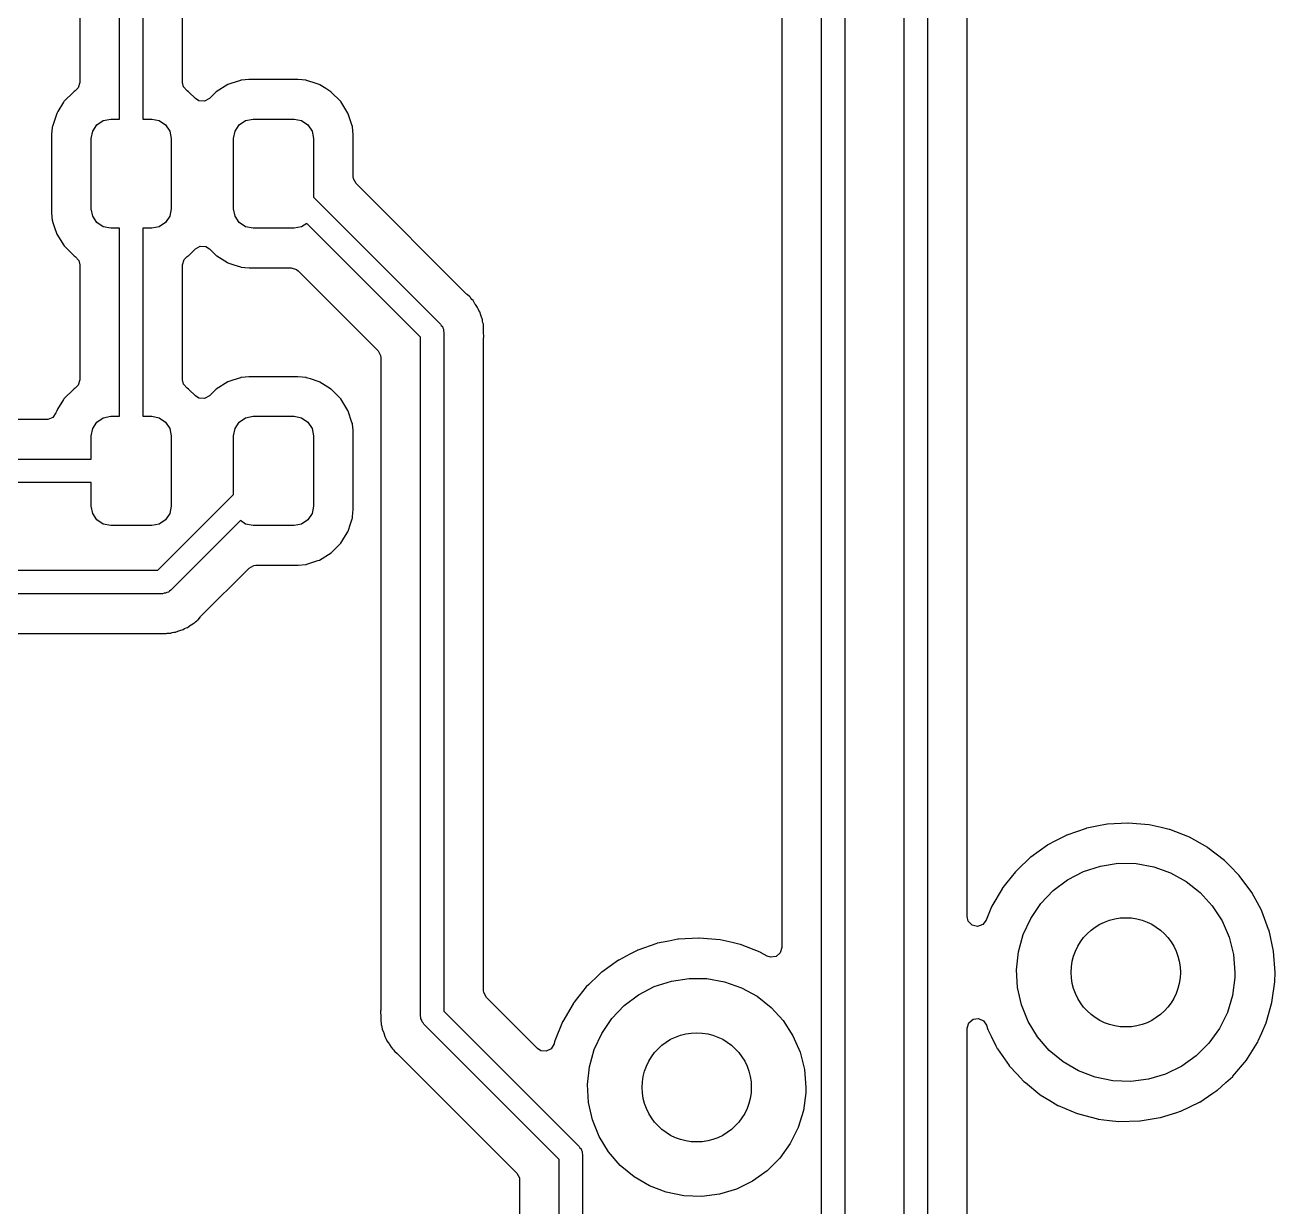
# Model space of a CAD drawing. Extents: x 87 to 209, y -135 to -60.
# Drawn here: x 179.95 to 195.97, y -112.51 to -97.36 of the extents above; entities that cross this region are included whole.
import ezdxf

# ---------------------------------------------------------------- set-up
doc = ezdxf.new("R2010")
doc.units = 0
doc.layers.add('BLACK', color=7, linetype='CONTINUOUS')

msp = doc.modelspace()

# ---------------------------------------------------------------- linework, layer by layer
at = {"layer": 'BLACK', "linetype": 'CONTINUOUS'}
for p, q in [((190.156, -123.175), (190.156, -86.6613)), ((189.647, -86.6983), (189.647, -109.185)), ((190.456, -86.7234), (190.456, -123.237)), ((191.215, -113.199), (191.215, -86.8713)), ((191.516, -86.9334), (191.516, -113.199)), ((192.024, -108.789), (192.024, -87.1962)), ((181.157, -98.5684), (181.157, -96.1584)), ((181.457, -96.1584), (181.457, -98.5684)), ((180.649, -96.6257), (180.649, -98.1012)), ((181.966, -98.1011), (181.966, -96.6256)), ((182.816, -98.0602), (182.72, -98.0702)), ((182.819, -98.0599), (182.816, -98.0602)), ((182.816, -98.0602), (182.816, -98.0602)), ((183.445, -98.0599), (182.819, -98.0599)), ((183.5, -98.0655), (183.445, -98.0599)), ((180.57, -98.2199), (180.445, -98.3451)), ((180.576, -98.2161), (180.57, -98.2199)), ((180.589, -98.2084), (180.576, -98.2161)), ((180.576, -98.2161), (180.576, -98.2161)), ((180.629, -98.1694), (180.589, -98.2084)), ((180.649, -98.1012), (180.629, -98.1694)), ((181.978, -98.1556), (181.966, -98.1011)), ((182.025, -98.2084), (181.978, -98.1556)), ((182.043, -98.2191), (182.025, -98.2084)), ((182.048, -98.2243), (182.043, -98.2191)), ((182.395, -98.2199), (182.31, -98.3051)), ((182.546, -98.1268), (182.395, -98.2199)), ((182.586, -98.1133), (182.546, -98.1268)), ((182.707, -98.0731), (182.586, -98.1133)), ((182.713, -98.0709), (182.707, -98.0731)), ((182.707, -98.0731), (182.707, -98.0731)), ((182.72, -98.0702), (182.713, -98.0709)), ((182.72, -98.0702), (182.72, -98.0702)), ((183.543, -98.0699), (183.5, -98.0655)), ((183.549, -98.0706), (183.543, -98.0699)), ((183.543, -98.0699), (183.543, -98.0699)), ((183.556, -98.0728), (183.549, -98.0706)), ((183.638, -98.0998), (183.556, -98.0728)), ((183.556, -98.0728), (183.556, -98.0728)), ((183.717, -98.1263), (183.638, -98.0998)), ((183.724, -98.1301), (183.717, -98.1263)), ((183.802, -98.1785), (183.724, -98.1301)), ((183.724, -98.1301), (183.724, -98.1301)), ((183.868, -98.2191), (183.802, -98.1785)), ((183.993, -98.3441), (183.868, -98.2191)), ((180.441, -98.3513), (180.367, -98.4715)), ((180.445, -98.3451), (180.441, -98.3513)), ((180.441, -98.3513), (180.441, -98.3513)), ((182.131, -98.3067), (182.048, -98.2243)), ((182.176, -98.3356), (182.131, -98.3067)), ((182.247, -98.3406), (182.176, -98.3356)), ((182.309, -98.3065), (182.247, -98.3406)), ((182.31, -98.3051), (182.309, -98.3065)), ((184.086, -98.4945), (183.993, -98.3441)), ((180.352, -98.4957), (180.297, -98.6635)), ((180.367, -98.4715), (180.352, -98.4957)), ((184.088, -98.5014), (184.086, -98.4945)), ((184.135, -98.642), (184.088, -98.5014)), ((180.295, -98.6789), (180.286, -98.768)), ((180.296, -98.6704), (180.295, -98.6789)), ((180.297, -98.6635), (180.296, -98.6704)), ((180.296, -98.6704), (180.296, -98.6704)), ((180.814, -98.7227), (180.868, -98.6416)), ((180.868, -98.6416), (180.949, -98.5874)), ((180.949, -98.5874), (181.045, -98.5684)), ((181.045, -98.5684), (181.157, -98.5684)), ((181.457, -98.5684), (181.57, -98.5684)), ((181.57, -98.5684), (181.665, -98.5874)), ((181.665, -98.5874), (181.746, -98.6416)), ((181.746, -98.6416), (181.801, -98.7227)), ((182.639, -98.7227), (182.693, -98.6416)), ((182.693, -98.6416), (182.774, -98.5874)), ((182.774, -98.5874), (182.87, -98.5684)), ((182.87, -98.5684), (183.395, -98.5684)), ((183.395, -98.5684), (183.49, -98.5874)), ((183.49, -98.5874), (183.571, -98.6416)), ((183.571, -98.6416), (183.626, -98.7227)), ((184.142, -98.6622), (184.135, -98.642)), ((184.143, -98.6691), (184.142, -98.6622)), ((184.153, -98.7647), (184.143, -98.6691)), ((184.143, -98.6691), (184.143, -98.6691)), ((180.286, -98.768), (180.286, -99.7688)), ((180.795, -98.8184), (180.814, -98.7227)), ((180.795, -99.7184), (180.795, -98.8184)), ((181.801, -98.7227), (181.82, -98.8184)), ((181.82, -98.8184), (181.82, -99.7184)), ((182.62, -98.8184), (182.639, -98.7227)), ((182.62, -99.7184), (182.62, -98.8184)), ((183.626, -98.7227), (183.645, -98.8184)), ((183.645, -98.8184), (183.645, -99.5688)), ((184.153, -98.768), (184.153, -98.7647)), ((184.153, -99.3059), (184.153, -98.768)), ((184.156, -99.3327), (184.153, -99.3059)), ((184.19, -99.395), (184.156, -99.3327)), ((185.605, -100.811), (184.19, -99.395)), ((183.645, -99.5688), (185.272, -101.196)), ((180.286, -99.7688), (180.286, -99.772)), ((180.286, -99.772), (180.286, -99.772)), ((180.286, -99.772), (180.296, -99.8674)), ((180.814, -99.8141), (180.795, -99.7184)), ((180.868, -99.8952), (180.814, -99.8141)), ((181.801, -99.8141), (181.746, -99.8952)), ((181.82, -99.7184), (181.801, -99.8141)), ((182.639, -99.8141), (182.62, -99.7184)), ((182.693, -99.8952), (182.639, -99.8141)), ((180.296, -99.8674), (180.297, -99.8746)), ((180.297, -99.8746), (180.299, -99.8811)), ((180.299, -99.8811), (180.299, -99.8811)), ((180.299, -99.8811), (180.321, -99.9473)), ((180.321, -99.9473), (180.353, -100.042)), ((180.949, -99.9494), (180.868, -99.8952)), ((181.045, -99.9684), (180.949, -99.9494)), ((181.157, -99.9684), (181.045, -99.9684)), ((181.157, -102.378), (181.157, -99.9684)), ((181.57, -99.9684), (181.457, -99.9684)), ((181.457, -99.9684), (181.457, -102.378)), ((181.665, -99.9494), (181.57, -99.9684)), ((181.746, -99.8952), (181.665, -99.9494)), ((182.774, -99.9494), (182.693, -99.8952)), ((182.87, -99.9684), (182.774, -99.9494)), ((183.395, -99.9684), (182.87, -99.9684)), ((183.49, -99.9494), (183.395, -99.9684)), ((183.557, -99.905), (183.49, -99.9494)), ((185.016, -101.364), (183.557, -99.905)), ((180.353, -100.042), (180.446, -100.193)), ((180.446, -100.193), (180.571, -100.318)), ((182.044, -100.317), (182.13, -100.23)), ((182.13, -100.23), (182.193, -100.196)), ((182.193, -100.196), (182.263, -100.201)), ((182.263, -100.201), (182.309, -100.23)), ((182.309, -100.23), (182.315, -100.237)), ((182.315, -100.237), (182.396, -100.318)), ((180.571, -100.318), (180.578, -100.322)), ((180.578, -100.322), (180.578, -100.322)), ((180.578, -100.322), (180.589, -100.328)), ((180.589, -100.328), (180.636, -100.381)), ((180.636, -100.381), (180.649, -100.436)), ((180.649, -100.436), (180.649, -101.911)), ((181.966, -100.436), (181.986, -100.367)), ((181.966, -101.911), (181.966, -100.436)), ((181.986, -100.367), (182.025, -100.328)), ((182.025, -100.328), (182.038, -100.321)), ((182.038, -100.321), (182.044, -100.317)), ((182.038, -100.321), (182.038, -100.321)), ((182.396, -100.318), (182.403, -100.322)), ((182.403, -100.322), (182.403, -100.322)), ((182.403, -100.322), (182.54, -100.406)), ((182.54, -100.406), (182.547, -100.411)), ((182.547, -100.411), (182.622, -100.436)), ((182.622, -100.436), (182.708, -100.464)), ((182.708, -100.464), (182.708, -100.464)), ((182.708, -100.464), (182.715, -100.466)), ((182.715, -100.466), (182.722, -100.467)), ((182.722, -100.467), (182.722, -100.467)), ((182.722, -100.467), (182.765, -100.471)), ((182.765, -100.471), (182.819, -100.477)), ((182.819, -100.477), (183.357, -100.477)), ((183.357, -100.477), (183.425, -100.497)), ((183.425, -100.497), (183.446, -100.514)), ((183.446, -100.514), (184.471, -101.538)), ((185.614, -100.818), (185.605, -100.811)), ((185.65, -100.848), (185.614, -100.818)), ((185.655, -100.854), (185.65, -100.848)), ((185.662, -100.865), (185.655, -100.854)), ((185.675, -100.88), (185.662, -100.865)), ((185.69, -100.895), (185.675, -100.88)), ((185.694, -100.902), (185.69, -100.895)), ((185.714, -100.935), (185.694, -100.902)), ((185.694, -100.902), (185.694, -100.902)), ((185.72, -100.945), (185.714, -100.935)), ((185.748, -100.983), (185.72, -100.945)), ((185.756, -101.002), (185.748, -100.983)), ((185.764, -101.02), (185.756, -101.002)), ((185.775, -101.039), (185.764, -101.02)), ((185.788, -101.083), (185.775, -101.039)), ((185.792, -101.094), (185.788, -101.083)), ((185.806, -101.13), (185.792, -101.094)), ((185.272, -101.196), (185.282, -101.213)), ((185.282, -101.213), (185.296, -101.227)), ((185.296, -101.227), (185.301, -101.246)), ((185.301, -101.246), (185.311, -101.263)), ((185.311, -101.263), (185.311, -101.283)), ((185.809, -101.137), (185.806, -101.13)), ((185.806, -101.13), (185.806, -101.13)), ((185.81, -101.145), (185.809, -101.137)), ((185.812, -101.159), (185.81, -101.145)), ((185.81, -101.145), (185.81, -101.145)), ((185.816, -101.178), (185.812, -101.159)), ((185.822, -101.198), (185.816, -101.178)), ((185.822, -101.206), (185.822, -101.198)), ((185.823, -101.245), (185.822, -101.206)), ((185.824, -101.256), (185.823, -101.245)), ((185.825, -101.261), (185.824, -101.256)), ((185.825, -101.29), (185.825, -101.261)), ((185.016, -110.061), (185.016, -101.364)), ((185.311, -101.283), (185.316, -101.302)), ((185.316, -101.302), (185.316, -109.999)), ((185.825, -101.294), (185.825, -101.29)), ((185.827, -101.365), (185.825, -101.294)), ((185.825, -101.372), (185.827, -101.365)), ((185.825, -101.373), (185.825, -101.372)), ((185.825, -101.384), (185.825, -101.373)), ((185.825, -109.736), (185.825, -101.384)), ((184.471, -101.538), (184.505, -101.6)), ((184.505, -101.6), (184.507, -101.627)), ((184.507, -101.627), (184.507, -109.979)), ((182.707, -101.883), (182.609, -101.916)), ((182.713, -101.881), (182.707, -101.883)), ((182.707, -101.883), (182.707, -101.883)), ((182.72, -101.88), (182.713, -101.881)), ((182.816, -101.87), (182.72, -101.88)), ((182.72, -101.88), (182.72, -101.88)), ((182.819, -101.87), (182.816, -101.87)), ((182.816, -101.87), (182.816, -101.87)), ((183.445, -101.87), (182.819, -101.87)), ((183.5, -101.875), (183.445, -101.87)), ((183.543, -101.88), (183.5, -101.875)), ((183.549, -101.881), (183.543, -101.88)), ((183.543, -101.88), (183.543, -101.88)), ((183.556, -101.883), (183.549, -101.881)), ((183.604, -101.899), (183.556, -101.883)), ((183.556, -101.883), (183.556, -101.883)), ((183.717, -101.936), (183.604, -101.899)), ((180.57, -102.03), (180.445, -102.155)), ((180.576, -102.026), (180.57, -102.03)), ((180.589, -102.018), (180.576, -102.026)), ((180.576, -102.026), (180.576, -102.026)), ((180.629, -101.979), (180.589, -102.018)), ((180.649, -101.911), (180.629, -101.979)), ((181.978, -101.966), (181.966, -101.911)), ((182.025, -102.018), (181.978, -101.966)), ((182.043, -102.029), (182.025, -102.018)), ((182.048, -102.034), (182.043, -102.029)), ((182.131, -102.117), (182.048, -102.034)), ((182.395, -102.03), (182.31, -102.115)), ((182.546, -101.937), (182.395, -102.03)), ((182.609, -101.916), (182.546, -101.937)), ((183.724, -101.94), (183.717, -101.936)), ((183.862, -102.025), (183.724, -101.94)), ((183.724, -101.94), (183.724, -101.94)), ((183.868, -102.029), (183.862, -102.025)), ((183.873, -102.034), (183.868, -102.029)), ((183.942, -102.103), (183.873, -102.034)), ((180.441, -102.161), (180.363, -102.288)), ((180.445, -102.155), (180.441, -102.161)), ((180.441, -102.161), (180.441, -102.161)), ((182.176, -102.146), (182.131, -102.117)), ((182.247, -102.151), (182.176, -102.146)), ((182.309, -102.117), (182.247, -102.151)), ((182.31, -102.115), (182.309, -102.117)), ((183.993, -102.154), (183.942, -102.103)), ((184.086, -102.304), (183.993, -102.154)), ((180.343, -102.334), (180.303, -102.392)), ((180.352, -102.306), (180.343, -102.334)), ((180.343, -102.334), (180.343, -102.334)), ((180.363, -102.288), (180.352, -102.306)), ((180.949, -102.397), (181.045, -102.378)), ((181.045, -102.378), (181.157, -102.378)), ((181.457, -102.378), (181.57, -102.378)), ((181.57, -102.378), (181.665, -102.397)), ((182.774, -102.397), (182.87, -102.378)), ((182.87, -102.378), (183.395, -102.378)), ((183.395, -102.378), (183.49, -102.397)), ((184.088, -102.311), (184.086, -102.304)), ((184.137, -102.456), (184.088, -102.311)), ((180.224, -102.42), (179.647, -102.42)), ((180.237, -102.419), (180.224, -102.42)), ((180.303, -102.392), (180.237, -102.419)), ((180.795, -102.628), (180.814, -102.533)), ((180.814, -102.533), (180.868, -102.452)), ((180.868, -102.452), (180.949, -102.397)), ((181.665, -102.397), (181.746, -102.452)), ((181.746, -102.452), (181.801, -102.533)), ((181.801, -102.533), (181.82, -102.628)), ((182.62, -102.628), (182.639, -102.533)), ((182.639, -102.533), (182.693, -102.452)), ((182.693, -102.452), (182.774, -102.397)), ((183.49, -102.397), (183.571, -102.452)), ((183.571, -102.452), (183.626, -102.533)), ((183.626, -102.533), (183.645, -102.628)), ((184.142, -102.472), (184.137, -102.456)), ((184.143, -102.479), (184.142, -102.472)), ((184.151, -102.556), (184.143, -102.479)), ((184.143, -102.479), (184.143, -102.479)), ((180.795, -102.928), (180.795, -102.628)), ((181.82, -102.628), (181.82, -103.528)), ((182.62, -103.379), (182.62, -102.628)), ((183.645, -102.628), (183.645, -103.528)), ((184.153, -102.578), (184.151, -102.556)), ((184.153, -103.579), (184.153, -102.578)), ((177.295, -102.928), (180.795, -102.928)), ((180.795, -103.228), (177.295, -103.228)), ((180.795, -103.528), (180.795, -103.228)), ((181.648, -104.351), (182.62, -103.379)), ((180.814, -103.624), (180.795, -103.528)), ((180.868, -103.705), (180.814, -103.624)), ((181.801, -103.624), (181.746, -103.705)), ((181.82, -103.528), (181.801, -103.624)), ((183.626, -103.624), (183.571, -103.705)), ((183.645, -103.528), (183.626, -103.624)), ((184.143, -103.673), (184.15, -103.607)), ((184.15, -103.607), (184.153, -103.579)), ((180.949, -103.759), (180.868, -103.705)), ((181.045, -103.778), (180.949, -103.759)), ((181.57, -103.778), (181.045, -103.778)), ((181.665, -103.759), (181.57, -103.778)), ((181.746, -103.705), (181.665, -103.759)), ((182.708, -103.715), (181.816, -104.607)), ((182.774, -103.759), (182.708, -103.715)), ((182.87, -103.778), (182.774, -103.759)), ((183.395, -103.778), (182.87, -103.778)), ((183.49, -103.759), (183.395, -103.778)), ((183.571, -103.705), (183.49, -103.759)), ((184.087, -103.851), (184.118, -103.757)), ((184.118, -103.757), (184.14, -103.69)), ((184.14, -103.69), (184.142, -103.683)), ((184.14, -103.69), (184.14, -103.69)), ((184.142, -103.683), (184.143, -103.673)), ((183.994, -104.002), (184.031, -103.941)), ((184.031, -103.941), (184.083, -103.857)), ((184.083, -103.857), (184.087, -103.851)), ((184.083, -103.857), (184.083, -103.857)), ((183.719, -104.22), (183.869, -104.127)), ((183.869, -104.127), (183.994, -104.002)), ((182.818, -104.324), (182.88, -104.29)), ((182.88, -104.29), (182.907, -104.287)), ((182.907, -104.287), (183.445, -104.287)), ((183.445, -104.287), (183.448, -104.287)), ((183.448, -104.287), (183.544, -104.277)), ((183.448, -104.287), (183.448, -104.287)), ((183.544, -104.277), (183.551, -104.276)), ((183.544, -104.277), (183.544, -104.277)), ((183.551, -104.276), (183.557, -104.274)), ((183.557, -104.274), (183.701, -104.226)), ((183.557, -104.274), (183.557, -104.274)), ((183.701, -104.226), (183.719, -104.22)), ((177.165, -104.351), (181.648, -104.351)), ((182.201, -104.94), (182.818, -104.324)), ((181.799, -104.617), (181.785, -104.631)), ((181.816, -104.607), (181.799, -104.617)), ((181.71, -104.651), (177.227, -104.651)), ((181.729, -104.646), (181.71, -104.651)), ((181.749, -104.646), (181.729, -104.646)), ((181.766, -104.636), (181.749, -104.646)), ((181.785, -104.631), (181.766, -104.636)), ((182.164, -104.985), (182.194, -104.949)), ((182.194, -104.949), (182.201, -104.94)), ((181.929, -105.123), (181.973, -105.11)), ((181.973, -105.11), (181.992, -105.099)), ((181.992, -105.099), (182.01, -105.09)), ((182.01, -105.09), (182.029, -105.082)), ((182.029, -105.082), (182.067, -105.055)), ((182.067, -105.055), (182.077, -105.049)), ((182.077, -105.049), (182.11, -105.029)), ((182.11, -105.029), (182.117, -105.025)), ((182.11, -105.029), (182.11, -105.029)), ((182.117, -105.025), (182.132, -105.01)), ((182.132, -105.01), (182.147, -104.997)), ((182.147, -104.997), (182.158, -104.989)), ((182.158, -104.989), (182.164, -104.985)), ((177.49, -105.159), (181.628, -105.159)), ((181.628, -105.159), (181.639, -105.16)), ((181.639, -105.16), (181.64, -105.16)), ((181.64, -105.16), (181.647, -105.162)), ((181.647, -105.162), (181.718, -105.159)), ((181.718, -105.159), (181.722, -105.159)), ((181.722, -105.159), (181.751, -105.159)), ((181.751, -105.159), (181.756, -105.159)), ((181.756, -105.159), (181.767, -105.158)), ((181.767, -105.158), (181.814, -105.156)), ((181.814, -105.156), (181.834, -105.15)), ((181.834, -105.15), (181.853, -105.146)), ((181.853, -105.146), (181.86, -105.145)), ((181.86, -105.145), (181.867, -105.145)), ((181.867, -105.145), (181.875, -105.144)), ((181.867, -105.145), (181.867, -105.145)), ((181.875, -105.144), (181.882, -105.141)), ((181.882, -105.141), (181.918, -105.127)), ((181.882, -105.141), (181.882, -105.141)), ((181.918, -105.127), (181.929, -105.123)), ((193.547, -107.659), (193.3, -107.745)), ((193.551, -107.657), (193.547, -107.659)), ((193.555, -107.656), (193.551, -107.657)), ((193.685, -107.631), (193.555, -107.656)), ((193.555, -107.656), (193.555, -107.656)), ((193.816, -107.605), (193.685, -107.631)), ((193.821, -107.604), (193.816, -107.605)), ((194.082, -107.59), (193.821, -107.604)), ((193.821, -107.604), (193.821, -107.604)), ((194.086, -107.59), (194.082, -107.59)), ((194.082, -107.59), (194.082, -107.59)), ((194.355, -107.613), (194.086, -107.59)), ((194.509, -107.649), (194.355, -107.613)), ((194.614, -107.673), (194.509, -107.649)), ((194.619, -107.674), (194.614, -107.673)), ((194.614, -107.673), (194.614, -107.673)), ((194.871, -107.772), (194.619, -107.674)), ((193.157, -107.819), (193.056, -107.871)), ((193.292, -107.749), (193.157, -107.819)), ((193.296, -107.747), (193.292, -107.749)), ((193.292, -107.749), (193.292, -107.749)), ((193.3, -107.745), (193.296, -107.747)), ((193.3, -107.745), (193.3, -107.745)), ((195.106, -107.904), (194.871, -107.772)), ((193.053, -107.874), (192.84, -108.026)), ((193.056, -107.871), (193.053, -107.874)), ((193.053, -107.874), (193.053, -107.874)), ((195.11, -107.906), (195.106, -107.904)), ((195.216, -107.987), (195.11, -107.906)), ((195.11, -107.906), (195.11, -107.906)), ((195.321, -108.068), (195.216, -107.987)), ((192.823, -108.041), (192.676, -108.181)), ((192.836, -108.029), (192.823, -108.041)), ((192.84, -108.026), (192.836, -108.029)), ((192.84, -108.026), (192.84, -108.026)), ((193.513, -108.212), (193.732, -108.141)), ((193.732, -108.141), (193.958, -108.106)), ((193.958, -108.106), (194.188, -108.109)), ((194.188, -108.109), (194.414, -108.149)), ((194.414, -108.149), (194.63, -108.226)), ((195.391, -108.138), (195.321, -108.068)), ((195.507, -108.256), (195.391, -108.138)), ((192.641, -108.215), (192.533, -108.352)), ((192.676, -108.181), (192.641, -108.215)), ((193.31, -108.318), (193.513, -108.212)), ((194.63, -108.226), (194.831, -108.337)), ((195.511, -108.26), (195.507, -108.256)), ((195.672, -108.478), (195.511, -108.26)), ((192.471, -108.431), (192.34, -108.657)), ((192.473, -108.427), (192.471, -108.431)), ((192.471, -108.431), (192.471, -108.431)), ((192.481, -108.417), (192.473, -108.427)), ((192.533, -108.352), (192.481, -108.417)), ((192.968, -108.622), (193.127, -108.456)), ((193.127, -108.456), (193.31, -108.318)), ((194.831, -108.337), (195.011, -108.479)), ((192.839, -108.811), (192.968, -108.622)), ((195.011, -108.479), (195.165, -108.649)), ((195.674, -108.481), (195.672, -108.478)), ((195.769, -108.658), (195.674, -108.481)), ((195.674, -108.481), (195.674, -108.481)), ((192.038, -108.846), (192.024, -108.789)), ((192.336, -108.665), (192.267, -108.836)), ((192.338, -108.661), (192.336, -108.665)), ((192.34, -108.657), (192.338, -108.661)), ((192.34, -108.657), (192.34, -108.657)), ((195.165, -108.649), (195.29, -108.841)), ((195.8, -108.715), (195.769, -108.658)), ((195.801, -108.72), (195.8, -108.715)), ((195.887, -108.952), (195.801, -108.72)), ((192.087, -108.898), (192.038, -108.846)), ((192.155, -108.915), (192.087, -108.898)), ((192.223, -108.892), (192.155, -108.915)), ((192.267, -108.836), (192.223, -108.892)), ((192.742, -109.019), (192.839, -108.811)), ((195.29, -108.841), (195.381, -109.052)), ((195.893, -108.969), (195.887, -108.952)), ((188.198, -109.102), (188.055, -109.13)), ((188.316, -109.078), (188.198, -109.102)), ((188.321, -109.078), (188.316, -109.078)), ((188.582, -109.064), (188.321, -109.078)), ((188.321, -109.078), (188.321, -109.078)), ((188.586, -109.063), (188.582, -109.064)), ((188.582, -109.064), (188.582, -109.064)), ((188.855, -109.087), (188.586, -109.063)), ((189.009, -109.122), (188.855, -109.087)), ((192.681, -109.24), (192.742, -109.019)), ((195.381, -109.052), (195.437, -109.274)), ((195.95, -109.233), (195.893, -108.969)), ((187.698, -109.272), (187.556, -109.345)), ((187.792, -109.223), (187.698, -109.272)), ((187.796, -109.221), (187.792, -109.223)), ((187.792, -109.223), (187.792, -109.223)), ((187.8, -109.219), (187.796, -109.221)), ((188.047, -109.132), (187.8, -109.219)), ((187.8, -109.219), (187.8, -109.219)), ((188.051, -109.131), (188.047, -109.132)), ((188.055, -109.13), (188.051, -109.131)), ((188.055, -109.13), (188.055, -109.13)), ((189.114, -109.147), (189.009, -109.122)), ((189.119, -109.148), (189.114, -109.147)), ((189.114, -109.147), (189.114, -109.147)), ((189.371, -109.245), (189.119, -109.148)), ((189.375, -109.247), (189.371, -109.245)), ((189.459, -109.295), (189.375, -109.247)), ((189.627, -109.253), (189.573, -109.3)), ((189.647, -109.185), (189.627, -109.253)), ((192.656, -109.469), (192.681, -109.24)), ((195.437, -109.274), (195.456, -109.503)), ((195.969, -109.503), (195.95, -109.233)), ((187.553, -109.348), (187.34, -109.5)), ((187.556, -109.345), (187.553, -109.348)), ((187.553, -109.348), (187.553, -109.348)), ((189.503, -109.31), (189.459, -109.295)), ((189.573, -109.3), (189.503, -109.31)), ((187.298, -109.539), (187.173, -109.658)), ((187.336, -109.502), (187.298, -109.539)), ((187.34, -109.5), (187.336, -109.502)), ((187.34, -109.5), (187.34, -109.5)), ((188.232, -109.615), (188.458, -109.58)), ((188.458, -109.58), (188.688, -109.583)), ((188.688, -109.583), (188.914, -109.623)), ((192.67, -109.698), (192.656, -109.469)), ((195.454, -109.571), (195.424, -109.799)), ((195.456, -109.503), (195.454, -109.571)), ((195.966, -109.623), (195.969, -109.503)), ((185.827, -109.763), (185.825, -109.736)), ((187.141, -109.689), (187.046, -109.809)), ((187.173, -109.658), (187.141, -109.689)), ((187.81, -109.792), (188.013, -109.686)), ((188.013, -109.686), (188.232, -109.615)), ((188.914, -109.623), (189.13, -109.7)), ((189.13, -109.7), (189.331, -109.81)), ((192.72, -109.921), (192.67, -109.698)), ((195.934, -109.858), (195.965, -109.626)), ((195.965, -109.626), (195.966, -109.623)), ((195.965, -109.626), (195.965, -109.626)), ((185.861, -109.825), (185.827, -109.763)), ((186.516, -110.48), (185.861, -109.825)), ((186.971, -109.905), (186.84, -110.131)), ((186.973, -109.901), (186.971, -109.905)), ((186.971, -109.905), (186.971, -109.905)), ((186.985, -109.886), (186.973, -109.901)), ((187.046, -109.809), (186.985, -109.886)), ((187.627, -109.93), (187.81, -109.792)), ((189.331, -109.81), (189.511, -109.953)), ((195.424, -109.799), (195.358, -110.018)), ((195.856, -110.151), (195.93, -109.891)), ((195.93, -109.891), (195.934, -109.858)), ((184.507, -109.991), (184.505, -109.998)), ((184.505, -109.998), (184.505, -110.006)), ((184.505, -110.006), (184.507, -110.069)), ((184.507, -109.979), (184.507, -109.991)), ((184.507, -110.069), (184.507, -110.073)), ((184.507, -110.073), (184.507, -110.102)), ((185.021, -110.08), (185.016, -110.061)), ((185.316, -109.999), (187.05, -111.733)), ((187.468, -110.095), (187.627, -109.93)), ((189.511, -109.953), (189.665, -110.122)), ((192.806, -110.134), (192.72, -109.921)), ((195.358, -110.018), (195.256, -110.224)), ((184.507, -110.102), (184.508, -110.107)), ((184.508, -110.107), (184.509, -110.118)), ((184.509, -110.118), (184.51, -110.165)), ((184.51, -110.165), (184.513, -110.172)), ((184.513, -110.172), (184.513, -110.172)), ((184.513, -110.172), (184.516, -110.185)), ((184.516, -110.185), (184.52, -110.204)), ((184.52, -110.204), (184.523, -110.226)), ((184.523, -110.226), (184.526, -110.233)), ((184.526, -110.233), (184.526, -110.233)), ((184.526, -110.233), (184.54, -110.269)), ((185.021, -110.1), (185.021, -110.08)), ((185.031, -110.117), (185.021, -110.1)), ((185.036, -110.136), (185.031, -110.117)), ((185.05, -110.15), (185.036, -110.136)), ((185.06, -110.167), (185.05, -110.15)), ((186.794, -111.901), (185.06, -110.167)), ((186.836, -110.139), (186.738, -110.38)), ((186.838, -110.135), (186.836, -110.139)), ((186.84, -110.131), (186.838, -110.135)), ((186.84, -110.131), (186.84, -110.131)), ((187.339, -110.285), (187.468, -110.095)), ((189.665, -110.122), (189.79, -110.315)), ((192.024, -110.219), (192.044, -110.151)), ((192.024, -112.731), (192.024, -110.219)), ((192.044, -110.151), (192.098, -110.104)), ((192.098, -110.104), (192.168, -110.094)), ((192.168, -110.094), (192.233, -110.123)), ((192.233, -110.123), (192.27, -110.179)), ((192.27, -110.179), (192.288, -110.235)), ((192.288, -110.235), (192.332, -110.323)), ((192.926, -110.33), (192.806, -110.134)), ((195.256, -110.224), (195.122, -110.41)), ((195.801, -110.277), (195.856, -110.151)), ((184.54, -110.269), (184.544, -110.28)), ((184.544, -110.28), (184.557, -110.324)), ((184.557, -110.324), (184.568, -110.343)), ((184.568, -110.343), (184.576, -110.361)), ((184.576, -110.361), (184.584, -110.38)), ((184.584, -110.38), (184.6, -110.402)), ((186.735, -110.39), (186.727, -110.421)), ((186.736, -110.385), (186.735, -110.39)), ((186.735, -110.39), (186.735, -110.39)), ((186.738, -110.38), (186.736, -110.385)), ((187.242, -110.493), (187.339, -110.285)), ((189.79, -110.315), (189.881, -110.525)), ((192.332, -110.323), (192.392, -110.443)), ((193.076, -110.503), (192.926, -110.33)), ((195.745, -110.402), (195.747, -110.398)), ((195.747, -110.398), (195.754, -110.381)), ((195.754, -110.381), (195.801, -110.277)), ((184.6, -110.402), (184.612, -110.418)), ((184.612, -110.418), (184.618, -110.428)), ((184.618, -110.428), (184.638, -110.461)), ((184.638, -110.461), (184.638, -110.461)), ((184.638, -110.461), (184.642, -110.468)), ((184.642, -110.468), (184.657, -110.483)), ((184.657, -110.483), (184.67, -110.498)), ((184.67, -110.498), (184.682, -110.515)), ((184.682, -110.515), (184.716, -110.543)), ((184.716, -110.543), (184.718, -110.545)), ((184.718, -110.545), (184.727, -110.552)), ((184.727, -110.552), (186.249, -112.075)), ((186.558, -110.507), (186.516, -110.48)), ((186.628, -110.514), (186.558, -110.507)), ((186.692, -110.482), (186.628, -110.514)), ((186.727, -110.421), (186.692, -110.482)), ((187.181, -110.714), (187.242, -110.493)), ((189.881, -110.525), (189.937, -110.748)), ((192.392, -110.443), (192.409, -110.477)), ((192.409, -110.477), (192.413, -110.483)), ((192.413, -110.483), (192.56, -110.695)), ((193.253, -110.65), (193.076, -110.503)), ((195.122, -110.41), (194.96, -110.572)), ((195.615, -110.609), (195.745, -110.402)), ((195.745, -110.402), (195.745, -110.402)), ((187.156, -110.942), (187.181, -110.714)), ((192.56, -110.695), (192.563, -110.699)), ((192.563, -110.699), (192.663, -110.808)), ((193.451, -110.765), (193.253, -110.65)), ((194.773, -110.705), (194.567, -110.806)), ((194.96, -110.572), (194.773, -110.705)), ((195.43, -110.834), (195.604, -110.627)), ((195.604, -110.627), (195.615, -110.609)), ((189.937, -110.748), (189.956, -110.977)), ((192.663, -110.808), (192.705, -110.853)), ((192.705, -110.853), (192.746, -110.898)), ((193.665, -110.847), (193.451, -110.765)), ((193.89, -110.893), (193.665, -110.847)), ((194.347, -110.872), (194.12, -110.901)), ((194.567, -110.806), (194.347, -110.872)), ((195.338, -110.916), (195.427, -110.837)), ((195.427, -110.837), (195.43, -110.834)), ((187.17, -111.171), (187.156, -110.942)), ((189.956, -110.977), (189.954, -111.045)), ((192.746, -110.898), (192.75, -110.9)), ((192.75, -110.9), (192.75, -110.9)), ((192.75, -110.9), (192.769, -110.916)), ((192.769, -110.916), (192.956, -111.068)), ((194.12, -110.901), (193.89, -110.893)), ((195.171, -111.053), (195.225, -111.017)), ((195.225, -111.017), (195.229, -111.015)), ((195.225, -111.017), (195.225, -111.017)), ((195.229, -111.015), (195.232, -111.012)), ((195.232, -111.012), (195.338, -110.916)), ((195.232, -111.012), (195.232, -111.012)), ((187.22, -111.395), (187.17, -111.171)), ((189.954, -111.045), (189.924, -111.272)), ((192.956, -111.068), (192.96, -111.071)), ((192.96, -111.071), (192.96, -111.071)), ((192.96, -111.071), (193.084, -111.145)), ((193.084, -111.145), (193.187, -111.208)), ((194.764, -111.28), (195, -111.167)), ((195, -111.167), (195.004, -111.165)), ((195, -111.167), (195, -111.167)), ((195.004, -111.165), (195.171, -111.053)), ((189.924, -111.272), (189.858, -111.492)), ((193.187, -111.208), (193.191, -111.209)), ((193.191, -111.209), (193.191, -111.209)), ((193.191, -111.209), (193.432, -111.311)), ((193.432, -111.311), (193.432, -111.311)), ((193.432, -111.311), (193.436, -111.313)), ((193.436, -111.313), (193.532, -111.339)), ((193.532, -111.339), (193.693, -111.381)), ((194.503, -111.363), (194.71, -111.298)), ((194.71, -111.298), (194.756, -111.283)), ((194.756, -111.283), (194.76, -111.282)), ((194.756, -111.283), (194.756, -111.283)), ((194.76, -111.282), (194.764, -111.28)), ((194.764, -111.28), (194.764, -111.28)), ((187.306, -111.608), (187.22, -111.395)), ((189.858, -111.492), (189.756, -111.698)), ((193.693, -111.381), (193.693, -111.381)), ((193.693, -111.381), (193.697, -111.382)), ((193.697, -111.382), (193.702, -111.383)), ((193.702, -111.383), (193.702, -111.383)), ((193.702, -111.383), (193.849, -111.4)), ((193.849, -111.4), (193.966, -111.414)), ((193.966, -111.414), (194.236, -111.408)), ((194.236, -111.408), (194.24, -111.407)), ((194.24, -111.407), (194.498, -111.364)), ((194.24, -111.407), (194.24, -111.407)), ((194.498, -111.364), (194.503, -111.363)), ((194.498, -111.364), (194.498, -111.364)), ((187.426, -111.803), (187.306, -111.608)), ((187.05, -111.733), (187.06, -111.75)), ((187.06, -111.75), (187.074, -111.764)), ((187.074, -111.764), (187.079, -111.783)), ((187.079, -111.783), (187.089, -111.8)), ((187.089, -111.8), (187.089, -111.82)), ((187.089, -111.82), (187.094, -111.839)), ((187.094, -111.839), (187.094, -117.999)), ((187.576, -111.977), (187.426, -111.803)), ((189.756, -111.698), (189.622, -111.884)), ((186.794, -117.999), (186.794, -111.901)), ((187.753, -112.123), (187.576, -111.977)), ((189.622, -111.884), (189.46, -112.046)), ((186.249, -112.075), (186.283, -112.137)), ((186.283, -112.137), (186.285, -112.164)), ((187.951, -112.239), (187.753, -112.123)), ((189.46, -112.046), (189.273, -112.179)), ((186.285, -112.164), (186.285, -113.785)), ((188.165, -112.321), (187.951, -112.239)), ((188.39, -112.367), (188.165, -112.321)), ((189.067, -112.28), (188.847, -112.346)), ((189.273, -112.179), (189.067, -112.28)), ((188.62, -112.375), (188.39, -112.367)), ((188.847, -112.346), (188.62, -112.375))]:
    msp.add_line(p, q, dxfattribs=at)
at = {"layer": 'BLACK'}
for centre in [(194.056, -109.503), (188.556, -110.977)]:
    msp.add_circle(centre, 0.7, dxfattribs=at)

doc.saveas('drawing.dxf')
